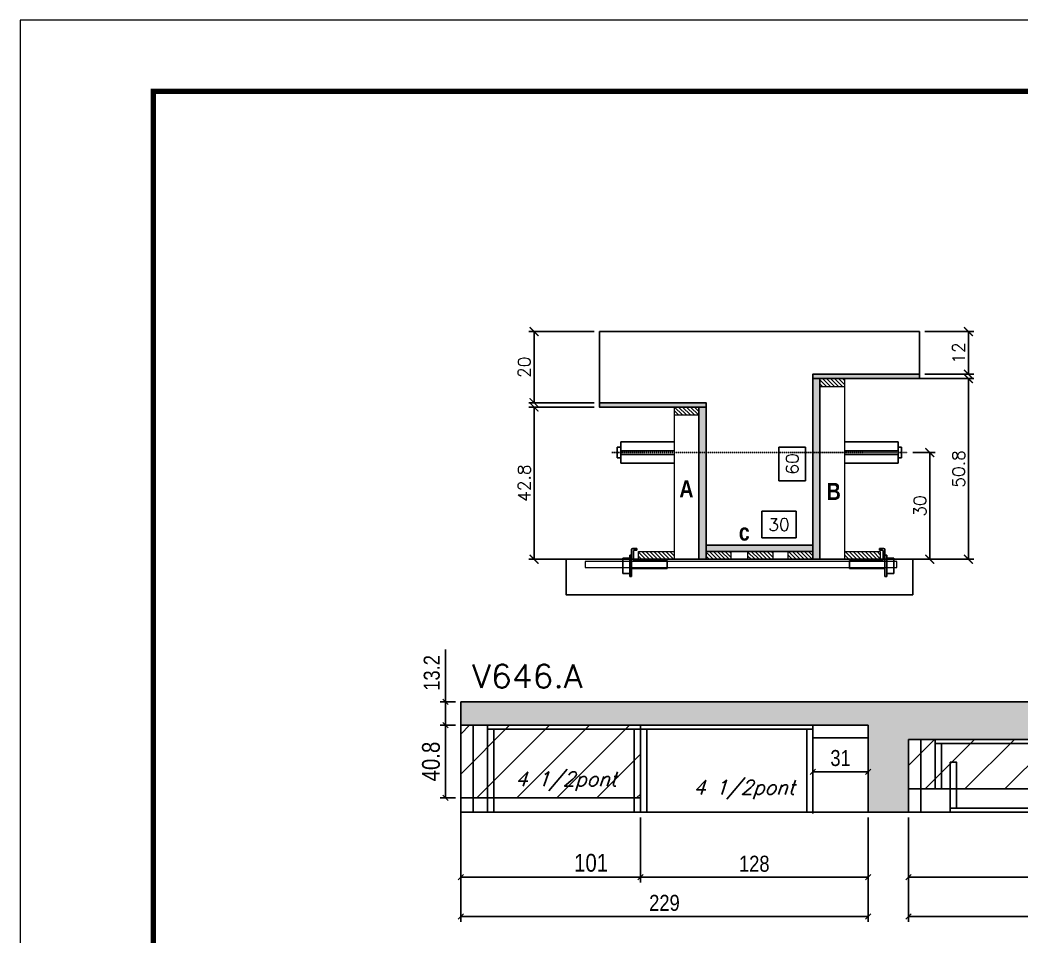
# Model space of a CAD drawing. Extents: x -20960 to -5926, y -2106 to 21915.
# Drawn here: x -10622 to -10059, y 8765 to 9281 of the extents above; entities that cross this region are included whole.
import ezdxf

# ---------------------------------------------------------------- set-up
doc = ezdxf.new("R2010")
doc.units = 0
doc.linetypes.add('DASHED', pattern=[0.75, 0.5, -0.25])
doc.linetypes.add('HIDDEN', pattern=[0.375, 0.25, -0.125])
for name, color, linetype in [('barrote', 251, 'Continuous'), ('COTA', 241, 'Continuous'), ('Cota Seção (2x)', 4, 'Continuous'), ('detalhes', 4, 'Continuous'), ('Painéis', 200, 'Continuous'), ('presilha', 1, 'Continuous'), ('Reaproveitamento', 251, 'Continuous'), ('SARR_2.2x7', 40, 'Continuous'), ('SARR_3.5x7', 81, 'Continuous'), ('TENSOR', 3, 'Continuous'), ('texto', 7, 'Continuous')]:
    doc.layers.add(name, color=color, linetype=linetype)
for name, color, linetype, lineweight in [('CONCRETO', 251, 'Continuous', 25), ('Folhas', 255, 'Continuous', 9), ('Hachura', 251, 'Continuous', 9), ('Madeira', 126, 'Continuous', 18), ('SARRAFO DE PRESSAO', 251, 'DASHED', 9), ('SCO-___-LAJ', 2, 'Continuous', 0), ('Texto Seção', 7, 'Continuous', 15)]:
    doc.layers.add(name, color=color, linetype=linetype, lineweight=lineweight)
doc.styles.add('COTA TECNICA', font='techl___.ttf', dxfattribs={"height": 10})
doc.styles.add('COTA TECNICA-50', font='techl___.ttf', dxfattribs={"height": 9})
doc.styles.add('REGUA-120', font='ROMANS.shx', dxfattribs={"height": 15})
doc.styles.add('Romans', font='romans.shx')
doc.styles.add('TECNICA', font='techb___.ttf', dxfattribs={"height": 10})
doc.dimstyles.new('COTA PAINEL-50', dxfattribs={"dimtxt": 9, "dimasz": 3, "dimexe": 3, "dimexo": 3, "dimgap": 3, "dimtad": 1, "dimdec": 1, "dimzin": 12, "dimdsep": 46, "dimtxsty": 'COTA TECNICA-50', "dimblk1": 'OBLIQUE', "dimblk2": 'OBLIQUE', "dimsah": 1, "dimcen": 0.9, "dimclrd": 4, "dimclre": 4, "dimclrt": 240, "dimadec": 1, "dimazin": 3, "dimtfac": 1, "dimtdec": 1, "dimtmove": 0, "dimatfit": 3, "dimfxl": 1, "dimtolj": 1, "dimtzin": 12, "dimarcsym": 0})
doc.dimstyles.new('Cota Seção (2x)', dxfattribs={"dimtxt": 7, "dimasz": 5, "dimexe": 3, "dimexo": 3, "dimgap": 2, "dimtad": 3, "dimdec": 1, "dimlfac": 0.5, "dimzin": 12, "dimdsep": 46, "dimtxsty": 'Romans', "dimblk": 'ARCHTICK', "dimcen": 0, "dimclrd": 4, "dimclre": 4, "dimclrt": 1, "dimadec": 1, "dimazin": 3, "dimtfac": 1, "dimtdec": 1, "dimtmove": 0, "dimatfit": 3, "dimldrblk": 'OBLIQUE', "dimfxl": 1, "dimtolj": 1, "dimtzin": 12, "dimarcsym": 0})
doc.dimstyles.new('Cota Seção interna', dxfattribs={"dimtxt": 7, "dimasz": 6, "dimexe": 0.18, "dimexo": 2, "dimgap": -4, "dimtad": 3, "dimdec": 1, "dimlfac": 0.5, "dimzin": 12, "dimdsep": 46, "dimtxsty": 'Romans', "dimblk": 'ARCHTICK', "dimcen": 0.09, "dimse1": 1, "dimse2": 1, "dimsd1": 1, "dimsd2": 1, "dimclrd": 180, "dimclre": 5, "dimclrt": 1, "dimadec": 0, "dimazin": 3, "dimtfac": 1, "dimtdec": 1, "dimtofl": 0, "dimtmove": 0, "dimatfit": 3, "dimldrblk": 'ARCHTICK', "dimfxl": 1, "dimtolj": 1, "dimtzin": 0, "dimarcsym": 0})
doc.dimstyles.new('PAINEL', dxfattribs={"dimtxt": 10, "dimasz": 3, "dimexe": 3, "dimexo": 3, "dimgap": 3, "dimtad": 1, "dimdec": 1, "dimzin": 12, "dimdsep": 46, "dimtxsty": 'COTA TECNICA', "dimblk1": 'OBLIQUE', "dimblk2": 'OBLIQUE', "dimsah": 1, "dimcen": 0.9, "dimclrd": 4, "dimclre": 4, "dimclrt": 240, "dimadec": 1, "dimazin": 3, "dimtfac": 1, "dimtdec": 1, "dimtmove": 0, "dimatfit": 3, "dimfxl": 1, "dimtolj": 1, "dimtzin": 12, "dimarcsym": 0})
pattern_1 = [(45, (-3197, -5742.876), (-11.22532, 11.22532), [])]

# ---------------------------------------------------------------- blocks, each defined once
blk = doc.blocks.new('9999999999')
at = {"layer": 'Folhas'}
blk.add_lwpolyline([(98138.98, 34190.21), (99623.98, 34190.21), (99623.98, 35240.21), (98138.98, 35240.21)], close=True, dxfattribs=at)
at = {"layer": 'Folhas', "color": 30, "const_width": 3}
blk.add_lwpolyline([(98213.98, 34230.21), (99583.98, 34230.21), (99583.98, 35200.21), (98213.98, 35200.21)], close=True, dxfattribs=at)
blk = doc.blocks.new('_ArchTick')
at = {"color": 0, "linetype": 'ByBlock', "const_width": 0.15}
blk.add_lwpolyline([(-0.5, -0.5), (0.5, 0.5)], dxfattribs=at)
blk = doc.blocks.new('*D1634')
at = {"layer": 'COTA', "color": 4, "lineweight": -2, "transparency": 16777216}
for p, q in [((-10299.24, 9063.46), (-10335.95, 9063.46)), ((-10332.95, 8977.86), (-10332.95, 9063.46)), ((-10281.64, 8977.86), (-10335.95, 8977.86))]:
    blk.add_line(p, q, dxfattribs=at)
at = {"layer": 'Defpoints', "color": 0, "transparency": 16777216}
for p in [(-10332.95, 9063.46), (-10296.24, 9063.46), (-10278.64, 8977.86)]:
    blk.add_point(p, dxfattribs=at)
at = {"layer": 'COTA', "color": 4, "lineweight": -2, "transparency": 16777216, "xscale": 5, "yscale": 5, "zscale": 5}
for p, rotation in [((-10332.95, 9063.46), 90), ((-10332.95, 8977.86), 270)]:
    blk.add_blockref('_ArchTick', p, dxfattribs=dict(at, rotation=rotation))
at = {"layer": 'COTA', "color": 1, "transparency": 16777216, "insert": (-10338.45, 9020.66), "char_height": 7, "attachment_point": 5, "rotation": 90, "style": 'Romans'}
blk.add_mtext('\\A1;42.8', dxfattribs=at)
blk = doc.blocks.new('_Oblique')
at = {"color": 0, "linetype": 'ByBlock', "lineweight": -2}
blk.add_line((-0.5, -0.5), (0.5, 0.5), dxfattribs=at)
blk = doc.blocks.new('*D1635')
at = {"layer": 'COTA', "color": 4, "lineweight": -2, "transparency": 16777216}
for p, q in [((-10299.24, 9105.86), (-10335.95, 9105.86)), ((-10332.95, 9065.86), (-10332.95, 9105.86)), ((-10299.24, 9065.86), (-10335.95, 9065.86))]:
    blk.add_line(p, q, dxfattribs=at)
at = {"layer": 'Defpoints', "color": 0, "transparency": 16777216}
for p in [(-10332.95, 9105.86), (-10296.24, 9105.86), (-10296.24, 9065.86)]:
    blk.add_point(p, dxfattribs=at)
at = {"layer": 'COTA', "color": 4, "lineweight": -2, "transparency": 16777216, "xscale": 5, "yscale": 5, "zscale": 5}
for p, rotation in [((-10332.95, 9105.86), 90), ((-10332.95, 9065.86), 270)]:
    blk.add_blockref('_ArchTick', p, dxfattribs=dict(at, rotation=rotation))
at = {"layer": 'COTA', "color": 1, "transparency": 16777216, "insert": (-10338.45, 9085.86), "char_height": 7, "attachment_point": 5, "rotation": 90, "style": 'Romans'}
blk.add_mtext('\\A1;20', dxfattribs=at)
blk = doc.blocks.new('*D1636')
at = {"layer": 'Cota Seção (2x)', "color": 180, "lineweight": -2, "transparency": 16777216}
for p, q in [((-10180.24, 9040.99), (-10195.24, 9040.99)), ((-10195.24, 9040.99), (-10195.24, 9021.99)), ((-10180.24, 9021.99), (-10180.24, 9040.99)), ((-10195.24, 9021.99), (-10180.24, 9021.99))]:
    blk.add_line(p, q, dxfattribs=at)
at = {"layer": 'Defpoints', "color": 0, "transparency": 16777216}
for p in [(-10236.24, 9105.86), (-10176.24, 9105.86), (-10236.24, 8985.86)]:
    blk.add_point(p, dxfattribs=at)
at = {"layer": 'Cota Seção (2x)', "color": 1, "transparency": 16777216, "insert": (-10187.74, 9031.49), "char_height": 7, "attachment_point": 5, "rotation": 90, "style": 'Romans'}
blk.add_mtext('\\A1;60', dxfattribs=at)
blk = doc.blocks.new('PRESILHA METÁLICA 1')
at = {"layer": 'presilha'}
for p, q in [((7.5, 10.64), (7.5, 19.86)), ((12, 21), (8.64, 21)), ((9, 11.57), (9, 18.93)), ((12, 19.5), (9.57, 19.5)), ((12, 21), (12, 19.5)), ((0, 13), (6, 13)), ((0, 13), (0, 0)), ((6, 15.5), (7.5, 15.5)), ((6, -2.5), (6, 15.5)), ((6, 13), (6, 0)), ((7.5, 15.5), (7.5, -2.5)), ((37.5, 11), (9.57, 11)), ((37.5, 11), (37.5, 4.1)), ((6, 0), (0, 0)), ((37.5, 4.1), (7.5, 4.1)), ((7.5, -2.5), (6, -2.5))]:
    blk.add_line(p, q, dxfattribs=at)
for centre, radius, start, end in [((8.64, 19.86), 1.14, 90, 180), ((9.57, 18.93), 0.57, 90, 180), ((9.57, 11.57), 0.57, 180, 270)]:
    blk.add_arc(centre, radius, start, end, dxfattribs=at)
blk = doc.blocks.new('*D1637')
at = {"layer": 'Cota Seção (2x)', "color": 180, "lineweight": -2, "transparency": 16777216}
for p, q in [((-10185.57, 9004.86), (-10204.9, 9004.86)), ((-10204.9, 9004.86), (-10204.9, 8989.86)), ((-10185.57, 8989.86), (-10185.57, 9004.86)), ((-10204.9, 8989.86), (-10185.57, 8989.86))]:
    blk.add_line(p, q, dxfattribs=at)
at = {"layer": 'Defpoints', "color": 0, "transparency": 16777216}
for p in [(-10236.24, 8985.86), (-10236.24, 8977.86), (-10176.24, 8977.86)]:
    blk.add_point(p, dxfattribs=at)
at = {"layer": 'Cota Seção (2x)', "color": 1, "transparency": 16777216, "insert": (-10195.24, 8997.36), "char_height": 7, "attachment_point": 5, "style": 'Romans'}
blk.add_mtext('\\A1;30', dxfattribs=at)
blk = doc.blocks.new('*D1638')
at = {"layer": 'COTA', "color": 4, "lineweight": -2, "transparency": 16777216}
for p, q in [((-10155.24, 9079.46), (-10085.67, 9079.46)), ((-10088.67, 9079.46), (-10088.67, 8977.86)), ((-10155.24, 8977.86), (-10085.67, 8977.86))]:
    blk.add_line(p, q, dxfattribs=at)
at = {"layer": 'Defpoints', "color": 0, "transparency": 16777216}
for p in [(-10158.24, 9079.46), (-10158.24, 8977.86), (-10088.67, 8977.86)]:
    blk.add_point(p, dxfattribs=at)
at = {"layer": 'COTA', "color": 4, "lineweight": -2, "transparency": 16777216, "xscale": 5, "yscale": 5, "zscale": 5}
for p, rotation in [((-10088.67, 9079.46), 90), ((-10088.67, 8977.86), 270)]:
    blk.add_blockref('_ArchTick', p, dxfattribs=dict(at, rotation=rotation))
at = {"layer": 'COTA', "color": 1, "transparency": 16777216, "insert": (-10094.17, 9028.66), "char_height": 7, "attachment_point": 5, "rotation": 90, "style": 'Romans'}
blk.add_mtext('\\A1;50.8', dxfattribs=at)
blk = doc.blocks.new('*D1681')
at = {"layer": 'COTA', "color": 4, "lineweight": -2, "transparency": 16777216}
for p, q in [((-10113.24, 9105.86), (-10085.67, 9105.86)), ((-10088.67, 9081.86), (-10088.67, 9105.86)), ((-10113.24, 9081.86), (-10085.67, 9081.86))]:
    blk.add_line(p, q, dxfattribs=at)
at = {"layer": 'Defpoints', "color": 0, "transparency": 16777216}
for p in [(-10116.24, 9105.86), (-10088.67, 9105.86), (-10116.24, 9081.86)]:
    blk.add_point(p, dxfattribs=at)
at = {"layer": 'COTA', "color": 4, "lineweight": -2, "transparency": 16777216, "xscale": 5, "yscale": 5, "zscale": 5}
for p, rotation in [((-10088.67, 9105.86), 90), ((-10088.67, 9081.86), 270)]:
    blk.add_blockref('_ArchTick', p, dxfattribs=dict(at, rotation=rotation))
at = {"layer": 'COTA', "color": 1, "transparency": 16777216, "insert": (-10094.17, 9093.86), "char_height": 7, "attachment_point": 5, "rotation": 90, "style": 'Romans'}
blk.add_mtext('\\A1;12', dxfattribs=at)
blk = doc.blocks.new('*D1645')
at = {"layer": 'COTA', "color": 4, "lineweight": -2, "transparency": 16777216}
for p, q in [((-10119.93, 9037.83), (-10107.45, 9037.83)), ((-10110.45, 9037.83), (-10110.45, 8977.86)), ((-10119.93, 8977.86), (-10107.45, 8977.86))]:
    blk.add_line(p, q, dxfattribs=at)
at = {"layer": 'Defpoints', "color": 0, "transparency": 16777216}
for p in [(-10122.93, 9037.83), (-10122.93, 8977.86), (-10110.45, 8977.86)]:
    blk.add_point(p, dxfattribs=at)
at = {"layer": 'COTA', "color": 4, "lineweight": -2, "transparency": 16777216, "xscale": 5, "yscale": 5, "zscale": 5}
for p, rotation in [((-10110.45, 9037.83), 90), ((-10110.45, 8977.86), 270)]:
    blk.add_blockref('_ArchTick', p, dxfattribs=dict(at, rotation=rotation))
at = {"layer": 'COTA', "color": 1, "transparency": 16777216, "insert": (-10115.95, 9007.84), "char_height": 7, "attachment_point": 5, "rotation": 90, "style": 'Romans'}
blk.add_mtext('\\A1;30', dxfattribs=at)
blk = doc.blocks.new('*D1684')
at = {"layer": 'COTA', "color": 4, "lineweight": -2, "ltscale": 25, "transparency": 16777216}
for p, q in [((-10374.12, 8840.73), (-10374.12, 8796.04)), ((-10273.12, 8832.73), (-10273.12, 8796.04)), ((-10374.12, 8799.04), (-10273.12, 8799.04))]:
    blk.add_line(p, q, dxfattribs=at)
at = {"layer": 'Defpoints', "color": 0, "ltscale": 25, "transparency": 16777216}
for p in [(-10374.12, 8843.73), (-10273.12, 8835.73), (-10273.12, 8799.04)]:
    blk.add_point(p, dxfattribs=at)
at = {"layer": 'COTA', "color": 4, "lineweight": -2, "ltscale": 25, "transparency": 16777216, "xscale": 3, "yscale": 3, "zscale": 3, "rotation": 180}
blk.add_blockref('_Oblique', (-10374.12, 8799.04), dxfattribs=at)
at = {"layer": 'COTA', "color": 4, "lineweight": -2, "ltscale": 25, "transparency": 16777216, "xscale": 3, "yscale": 3, "zscale": 3}
blk.add_blockref('_Oblique', (-10273.12, 8799.04), dxfattribs=at)
at = {"layer": 'COTA', "color": 240, "ltscale": 25, "transparency": 16777216, "insert": (-10300.88, 8807.14), "char_height": 10, "attachment_point": 5, "style": 'COTA TECNICA'}
blk.add_mtext('\\A1;101', dxfattribs=at)
blk = doc.blocks.new('*D1652')
at = {"layer": 'COTA', "color": 4, "lineweight": -2, "ltscale": 25, "transparency": 16777216}
for p, q in [((-9878.38, 8845.73), (-9878.38, 8796.04)), ((-10122.38, 8832.73), (-10122.38, 8796.04)), ((-10122.38, 8799.04), (-9878.38, 8799.04))]:
    blk.add_line(p, q, dxfattribs=at)
at = {"layer": 'Defpoints', "color": 0, "ltscale": 25, "transparency": 16777216}
for p in [(-9878.38, 8848.73), (-10122.38, 8835.73), (-9878.38, 8799.04)]:
    blk.add_point(p, dxfattribs=at)
at = {"layer": 'COTA', "color": 4, "lineweight": -2, "ltscale": 25, "transparency": 16777216, "xscale": 3, "yscale": 3, "zscale": 3, "rotation": 180}
blk.add_blockref('_Oblique', (-10122.38, 8799.04), dxfattribs=at)
at = {"layer": 'COTA', "color": 4, "lineweight": -2, "ltscale": 25, "transparency": 16777216, "xscale": 3, "yscale": 3, "zscale": 3}
blk.add_blockref('_Oblique', (-9878.38, 8799.04), dxfattribs=at)
at = {"layer": 'COTA', "color": 240, "ltscale": 25, "transparency": 16777216, "insert": (-10000.38, 8807.11), "char_height": 10, "attachment_point": 5, "style": 'COTA TECNICA'}
blk.add_mtext('\\A1;244', dxfattribs=at)
blk = doc.blocks.new('*D1687')
at = {"layer": 'COTA', "color": 4, "lineweight": -2, "ltscale": 25, "transparency": 16777216}
for p, q in [((-9420.4, 8845.73), (-9420.4, 8774.03)), ((-10122.38, 8832.73), (-10122.38, 8774.03)), ((-9420.4, 8777.03), (-10122.38, 8777.03))]:
    blk.add_line(p, q, dxfattribs=at)
at = {"layer": 'Defpoints', "color": 0, "ltscale": 25, "transparency": 16777216}
for p in [(-9420.4, 8848.73), (-10122.38, 8835.73), (-10122.38, 8777.03)]:
    blk.add_point(p, dxfattribs=at)
at = {"layer": 'COTA', "color": 4, "lineweight": -2, "ltscale": 25, "transparency": 16777216, "xscale": 3, "yscale": 3, "zscale": 3, "rotation": 180}
blk.add_blockref('_Oblique', (-10122.38, 8777.03), dxfattribs=at)
at = {"layer": 'COTA', "color": 4, "lineweight": -2, "ltscale": 25, "transparency": 16777216, "xscale": 3, "yscale": 3, "zscale": 3}
blk.add_blockref('_Oblique', (-9420.4, 8777.03), dxfattribs=at)
at = {"layer": 'COTA', "color": 240, "ltscale": 25, "transparency": 16777216, "insert": (-9775.39, 8785.14), "char_height": 10, "attachment_point": 5, "style": 'COTA TECNICA'}
blk.add_mtext('\\A1;702', dxfattribs=at)
blk = doc.blocks.new('*D1656')
at = {"layer": 'COTA', "color": 4, "lineweight": -2, "ltscale": 25, "transparency": 16777216}
for p, q in [((-10377.12, 8884.53), (-10385.75, 8884.53)), ((-10382.75, 8843.73), (-10382.75, 8884.53)), ((-10377.12, 8843.73), (-10385.75, 8843.73))]:
    blk.add_line(p, q, dxfattribs=at)
at = {"layer": 'Defpoints', "color": 0, "ltscale": 25, "transparency": 16777216}
for p in [(-10382.75, 8884.53), (-10374.12, 8884.53), (-10374.12, 8843.73)]:
    blk.add_point(p, dxfattribs=at)
at = {"layer": 'COTA', "color": 4, "lineweight": -2, "ltscale": 25, "transparency": 16777216, "xscale": 3, "yscale": 3, "zscale": 3}
for p, rotation in [((-10382.75, 8884.53), 90), ((-10382.75, 8843.73), 270)]:
    blk.add_blockref('_Oblique', p, dxfattribs=dict(at, rotation=rotation))
at = {"layer": 'COTA', "color": 240, "ltscale": 25, "transparency": 16777216, "insert": (-10390.88, 8864.13), "char_height": 10, "attachment_point": 5, "rotation": 90, "style": 'COTA TECNICA'}
blk.add_mtext('\\A1;40.8', dxfattribs=at)
blk = doc.blocks.new('*D1697')
at = {"layer": 'COTA', "color": 4, "lineweight": -2, "transparency": 16777216}
for p, q in [((-10273.12, 8832.73), (-10273.12, 8796.04)), ((-10145.12, 8832.73), (-10145.12, 8796.04)), ((-10273.12, 8799.04), (-10145.12, 8799.04))]:
    blk.add_line(p, q, dxfattribs=at)
at = {"layer": 'Defpoints', "color": 0, "transparency": 16777216}
for p in [(-10273.12, 8835.73), (-10145.12, 8835.73), (-10145.12, 8799.04)]:
    blk.add_point(p, dxfattribs=at)
at = {"layer": 'COTA', "color": 4, "lineweight": -2, "transparency": 16777216, "xscale": 3, "yscale": 3, "zscale": 3, "rotation": 180}
blk.add_blockref('_Oblique', (-10273.12, 8799.04), dxfattribs=at)
at = {"layer": 'COTA', "color": 4, "lineweight": -2, "transparency": 16777216, "xscale": 3, "yscale": 3, "zscale": 3}
blk.add_blockref('_Oblique', (-10145.12, 8799.04), dxfattribs=at)
at = {"layer": 'COTA', "color": 240, "transparency": 16777216, "insert": (-10209.12, 8806.62), "char_height": 9, "attachment_point": 5, "style": 'COTA TECNICA-50'}
blk.add_mtext('\\A1;128', dxfattribs=at)
blk = doc.blocks.new('*D1698')
at = {"layer": 'COTA', "color": 4, "lineweight": -2, "transparency": 16777216}
for p, q in [((-10382.75, 8897.73), (-10382.75, 8927.19)), ((-10377.12, 8897.73), (-10385.75, 8897.73)), ((-10382.75, 8884.53), (-10382.75, 8897.73)), ((-10377.12, 8884.53), (-10385.75, 8884.53))]:
    blk.add_line(p, q, dxfattribs=at)
at = {"layer": 'Defpoints', "color": 0, "transparency": 16777216}
for p in [(-10382.75, 8897.73), (-10374.12, 8897.73), (-10374.12, 8884.53)]:
    blk.add_point(p, dxfattribs=at)
at = {"layer": 'COTA', "color": 4, "lineweight": -2, "transparency": 16777216, "xscale": 3, "yscale": 3, "zscale": 3}
for p, rotation in [((-10382.75, 8897.73), 90), ((-10382.75, 8884.53), 270)]:
    blk.add_blockref('_Oblique', p, dxfattribs=dict(at, rotation=rotation))
at = {"layer": 'COTA', "color": 240, "transparency": 16777216, "insert": (-10390.45, 8913.96), "char_height": 9, "attachment_point": 5, "rotation": 90, "style": 'COTA TECNICA-50'}
blk.add_mtext('\\A1;13.2', dxfattribs=at)
blk = doc.blocks.new('*D1699')
at = {"layer": 'COTA', "color": 4, "lineweight": -2, "transparency": 16777216}
for p, q in [((-10176.12, 8874.53), (-10176.12, 8855.35)), ((-10145.12, 8874.53), (-10145.12, 8855.35)), ((-10176.12, 8858.35), (-10145.12, 8858.35))]:
    blk.add_line(p, q, dxfattribs=at)
at = {"layer": 'Defpoints', "color": 0, "transparency": 16777216}
for p in [(-10176.12, 8877.53), (-10145.12, 8877.53), (-10145.12, 8858.35)]:
    blk.add_point(p, dxfattribs=at)
at = {"layer": 'COTA', "color": 4, "lineweight": -2, "transparency": 16777216, "xscale": 3, "yscale": 3, "zscale": 3, "rotation": 180}
blk.add_blockref('_Oblique', (-10176.12, 8858.35), dxfattribs=at)
at = {"layer": 'COTA', "color": 4, "lineweight": -2, "transparency": 16777216, "xscale": 3, "yscale": 3, "zscale": 3}
blk.add_blockref('_Oblique', (-10145.12, 8858.35), dxfattribs=at)
at = {"layer": 'COTA', "color": 240, "transparency": 16777216, "insert": (-10160.62, 8866.05), "char_height": 9, "attachment_point": 5, "style": 'COTA TECNICA-50'}
blk.add_mtext('\\A1;31', dxfattribs=at)
blk = doc.blocks.new('*D1717')
at = {"layer": 'COTA', "color": 4, "lineweight": -2, "transparency": 16777216}
for p, q in [((-10374.12, 8832.73), (-10374.12, 8774.03)), ((-10145.12, 8832.73), (-10145.12, 8774.03)), ((-10145.12, 8777.03), (-10374.12, 8777.03))]:
    blk.add_line(p, q, dxfattribs=at)
at = {"layer": 'Defpoints', "color": 0, "transparency": 16777216}
for p in [(-10374.12, 8835.73), (-10145.12, 8835.73), (-10374.12, 8777.03)]:
    blk.add_point(p, dxfattribs=at)
at = {"layer": 'COTA', "color": 4, "lineweight": -2, "transparency": 16777216, "xscale": 3, "yscale": 3, "zscale": 3, "rotation": 180}
blk.add_blockref('_Oblique', (-10374.12, 8777.03), dxfattribs=at)
at = {"layer": 'COTA', "color": 4, "lineweight": -2, "transparency": 16777216, "xscale": 3, "yscale": 3, "zscale": 3}
blk.add_blockref('_Oblique', (-10145.12, 8777.03), dxfattribs=at)
at = {"layer": 'COTA', "color": 240, "transparency": 16777216, "insert": (-10259.62, 8784.61), "char_height": 9, "attachment_point": 5, "style": 'COTA TECNICA-50'}
blk.add_mtext('\\A1;229', dxfattribs=at)

msp = doc.modelspace()

# ---------------------------------------------------------------- hatches: boundary and pattern name
at = {"layer": 'COTA', "linetype": 'ByBlock'}
h = msp.add_hatch(dxfattribs=at)
h.set_pattern_fill('AR-CONC', color=256, scale=0.03)
h.set_pattern_definition([(50, (-3197, -5742.8755), (5.4655401, -0.4781726), [0.5715, -6.2865]), (355, (-3197, -5742.8755), (-1.0573026, 5.7317054), [0.4572, -5.0292175]), (100.451445, (-3196.5445, -5742.9154), (4.4082374, 5.2535326), [0.4857003, -5.3427073]), (46.1842, (-3197, -5741.3515), (8.1323712, -1.2612698), [0.85725, -9.42975]), (96.63556, (-3196.322, -5741.457), (7.122124, 7.4227837), [0.7285507, -8.0140682]), (351.18415, (-3197, -5741.3515), (7.122124, 7.4227837), [0.685799, -7.543792]), (21, (-3196.238, -5741.7325), (4.5484317, -3.067956), [0.5715, -6.2865]), (326, (-3196.238, -5741.7325), (1.8540609, 5.525639), [0.4572, -5.0292]), (71.451445, (-3195.859, -5741.988), (6.4024926, 2.457683), [0.4857003, -5.3426981]), (37.5, (-3197, -5742.8755), (0.0926581, 2.53665117), [0, -4.96824, 0, -5.1054, 0, -5.04825]), (7.5, (-3197, -5742.8755), (2.00458988, 3.00541724), [0, -2.91084, 0, -4.85394, 0, -1.92405]), (327.5, (-3198.6993, -5742.8755), (4.06771786, -0.17186232), [0, -1.905, 0, -5.9436, 0, -7.8867]), (317.5, (-3199.4613, -5742.8755), (4.44387544, 0.7627947), [0, -2.4765, 0, -3.94716, 0, -5.6007])])
h.paths.add_polyline_path([(-10122.38, 8876.53), (-9420.4, 8876.53), (-9420.4, 8897.73), (-10374.12, 8897.73), (-10374.12, 8884.53), (-10145.12, 8884.53), (-10145.12, 8835.73), (-10122.38, 8835.73)])
at = {"layer": 'Hachura'}
h = msp.add_hatch(color=256, dxfattribs=at)
h.dxf.hatch_style = 1
h.paths.add_polyline_path([(-10116.24, 9079.46), (-10116.24, 9081.86), (-10176.24, 9081.86), (-10176.24, 9079.46)])
h = msp.add_hatch(color=256, dxfattribs=at)
h.dxf.hatch_style = 1
h.paths.add_polyline_path([(-10176.24, 9079.46), (-10172.24, 9079.46), (-10172.24, 8977.86), (-10176.24, 8977.86)])
h = msp.add_hatch(dxfattribs=at)
h.set_pattern_fill('ANSI31', color=256, scale=0.5, angle=270, style=0)
h.set_pattern_definition([(315, (12635.5843, 771.8148), (1.12253202, 1.12253202), [])])
h.paths.add_polyline_path([(-10158.24, 9075.06), (-10158.24, 9079.46), (-10172.24, 9079.46), (-10172.24, 9075.06)])
h = msp.add_hatch(color=256, dxfattribs=at)
h.dxf.hatch_style = 1
h.paths.add_polyline_path([(-10236.24, 9063.46), (-10236.24, 9065.86), (-10296.24, 9065.86), (-10296.24, 9063.46)])
h = msp.add_hatch(dxfattribs=at)
h.set_pattern_fill('ANSI31', color=256, scale=0.5, angle=270, style=0)
h.set_pattern_definition([(315, (12673.5843, 755.8148), (1.12253202, 1.12253202), [])])
h.paths.add_polyline_path([(-10240.24, 9059.06), (-10240.24, 9063.46), (-10254.24, 9063.46), (-10254.24, 9059.06)])
h = msp.add_hatch(color=256, dxfattribs=at)
h.dxf.hatch_style = 1
h.paths.add_polyline_path([(-10240.24, 9063.46), (-10236.24, 9063.46), (-10236.24, 8977.86), (-10240.24, 8977.86)])
h = msp.add_hatch(dxfattribs=at)
h.set_pattern_fill('ANSI31', color=256, scale=0.5, angle=270, style=0)
h.set_pattern_definition([(315, (12673.5843, 748.2148), (1.12253202, 1.12253202), [])])
h.paths.add_polyline_path([(-10274.24, 8977.86), (-10274.24, 8982.26), (-10254.24, 8982.26), (-10254.24, 8977.86)])
h = msp.add_hatch(color=256, dxfattribs=at)
h.dxf.hatch_style = 1
h.paths.add_polyline_path([(-10176.24, 8982.26), (-10176.24, 8985.86), (-10236.24, 8985.86), (-10236.24, 8982.26)])
h = msp.add_hatch(dxfattribs=at)
h.set_pattern_fill('ANSI31', color=256, scale=0.5, angle=270, style=0)
h.set_pattern_definition([(315, (12682.3843, 748.2148), (1.12253202, 1.12253202), [])])
h.paths.add_polyline_path([(-10236.24, 8977.86), (-10236.24, 8982.26), (-10222.24, 8982.26), (-10222.24, 8977.86)])
h = msp.add_hatch(dxfattribs=at)
h.set_pattern_fill('ANSI31', color=256, scale=0.5, angle=270, style=0)
h.set_pattern_definition([(315, (12705.9059, 748.2148), (1.12253202, 1.12253202), [])])
h.paths.add_polyline_path([(-10212.71, 8977.86), (-10212.71, 8982.26), (-10198.71, 8982.26), (-10198.71, 8977.86)])
h = msp.add_hatch(dxfattribs=at)
h.set_pattern_fill('ANSI31', color=256, scale=0.5, angle=270, style=0)
h.set_pattern_definition([(315, (12704.3864, 748.2148), (1.12253202, 1.12253202), [])])
h.paths.add_polyline_path([(-10176.24, 8977.86), (-10176.24, 8982.26), (-10190.24, 8982.26), (-10190.24, 8977.86)])
h = msp.add_hatch(dxfattribs=at)
h.set_pattern_fill('ANSI31', color=256, scale=0.5, angle=270, style=0)
h.set_pattern_definition([(315, (12601.5843, 748.2148), (1.12253202, 1.12253202), [])])
h.paths.add_polyline_path([(-10158.24, 8977.86), (-10158.24, 8982.26), (-10138.24, 8982.26), (-10138.24, 8977.86)])
at = {"layer": 'Reaproveitamento'}
h = msp.add_hatch(dxfattribs=at)
h.set_pattern_fill('ANSI31', color=256, scale=5)
h.set_pattern_definition(pattern_1)
h.paths.add_polyline_path([(-10374.12, 8884.53), (-10374.12, 8843.73), (-10273.12, 8843.73), (-10273.12, 8884.53)])
h = msp.add_hatch(dxfattribs=at)
h.set_pattern_fill('ANSI31', color=256, scale=5)
h.set_pattern_definition(pattern_1)
h.paths.add_polyline_path([(-10122.38, 8876.53), (-10122.38, 8848.73), (-9878.38, 8848.73), (-9878.38, 8876.53)])

# ---------------------------------------------------------------- linework, layer by layer
at = {"ltscale": 3}
for p, q in [((-10284.24, 9043.83), (-10284.24, 9031.83)), ((-10284.24, 9043.83), (-10254.24, 9043.83)), ((-10128.24, 9043.83), (-10158.24, 9043.83)), ((-10128.24, 9043.83), (-10128.24, 9031.83)), ((-10286.24, 9040.83), (-10286.24, 9034.83)), ((-10284.24, 9040.83), (-10286.24, 9040.83)), ((-10254.24, 9038.83), (-10284.24, 9038.83)), ((-10158.24, 9038.83), (-10128.24, 9038.83)), ((-10126.24, 9040.83), (-10128.24, 9040.83)), ((-10126.24, 9040.83), (-10126.24, 9034.83)), ((-10284.24, 9034.83), (-10286.24, 9034.83)), ((-10254.24, 9036.83), (-10284.24, 9036.83)), ((-10284.24, 9031.83), (-10254.24, 9031.83)), ((-10158.24, 9036.83), (-10128.24, 9036.83)), ((-10128.24, 9031.83), (-10158.24, 9031.83)), ((-10128.24, 9034.83), (-10126.24, 9034.83))]:
    msp.add_line(p, q, dxfattribs=at)
at = {"layer": 'barrote'}
msp.add_lwpolyline([(-10119.87, 8957.86), (-10314.84, 8957.86), (-10314.84, 8977.86), (-10119.87, 8977.86)], close=True, dxfattribs=at)
at = {"layer": 'CONCRETO'}
for p, q in [((-10296.24, 9065.86), (-10296.24, 9105.86)), ((-10296.24, 9105.86), (-10236.24, 9105.86)), ((-10236.24, 9105.86), (-10236.24, 9105.86)), ((-10236.24, 9105.86), (-10116.24, 9105.86)), ((-10116.24, 9081.86), (-10116.24, 9105.86)), ((-10236.24, 9065.86), (-10296.24, 9065.86)), ((-10236.24, 8985.86), (-10236.24, 9065.86)), ((-10176.24, 8985.86), (-10236.24, 8985.86)), ((-10176.24, 8982.26), (-10176.24, 8985.86)), ((-10176.24, 8982.26), (-10176.24, 8982.26))]:
    msp.add_line(p, q, dxfattribs=at)
at = {"layer": 'COTA', "linetype": 'ByBlock'}
for p, q in [((-10374.12, 8897.73), (-9420.4, 8897.73)), ((-10145.12, 8835.73), (-10122.38, 8835.73))]:
    msp.add_line(p, q, dxfattribs=at)
at = {"layer": 'Madeira'}
for points in [[(-10158.24, 9075.06), (-10158.24, 9079.46), (-10172.24, 9079.46), (-10172.24, 9075.06)], [(-10158.24, 9079.46), (-10172.24, 9079.46), (-10172.24, 8977.86), (-10158.24, 8977.86)], [(-10240.24, 9059.06), (-10240.24, 9063.46), (-10254.24, 9063.46), (-10254.24, 9059.06)], [(-10240.24, 9063.46), (-10254.24, 9063.46), (-10254.24, 8977.86), (-10240.24, 8977.86)], [(-10274.24, 8977.86), (-10274.24, 8982.26), (-10254.24, 8982.26), (-10254.24, 8977.86)], [(-10236.24, 8977.86), (-10236.24, 8982.26), (-10222.24, 8982.26), (-10222.24, 8977.86)], [(-10212.71, 8977.86), (-10212.71, 8982.26), (-10198.71, 8982.26), (-10198.71, 8977.86)], [(-10176.24, 8977.86), (-10176.24, 8982.26), (-10190.24, 8982.26), (-10190.24, 8977.86)], [(-10158.24, 8977.86), (-10158.24, 8982.26), (-10138.24, 8982.26), (-10138.24, 8977.86)]]:
    msp.add_lwpolyline(points, close=True, dxfattribs=at)
at = {"layer": 'Painéis'}
for p, q in [((-10374.12, 8884.53), (-10374.12, 8897.73)), ((-10374.12, 8884.53), (-10145.12, 8884.53)), ((-10122.38, 8876.53), (-9420.4, 8876.53)), ((-10122.38, 8848.73), (-9420.4, 8848.73)), ((-10374.12, 8843.73), (-10273.12, 8843.73)), ((-10374.12, 8835.73), (-10145.12, 8835.73)), ((-10122.38, 8835.73), (-9740.4, 8835.73))]:
    msp.add_line(p, q, dxfattribs=at)
at = {"layer": 'Painéis', "ltscale": 25}
for p, q in [((-10374.12, 8835.73), (-10374.12, 8884.53)), ((-10273.12, 8843.73), (-10273.12, 8884.53)), ((-10273.12, 8835.73), (-10273.12, 8884.53)), ((-10145.12, 8835.73), (-10145.12, 8884.53)), ((-10122.38, 8835.73), (-10122.38, 8876.53))]:
    msp.add_line(p, q, dxfattribs=at)
at = {"layer": 'Painéis'}
for points in [[(-10116.24, 9079.46), (-10116.24, 9081.86), (-10176.24, 9081.86), (-10176.24, 9079.46)], [(-10176.24, 9079.46), (-10172.24, 9079.46), (-10172.24, 8977.86), (-10176.24, 8977.86)], [(-10236.24, 9063.46), (-10236.24, 9065.86), (-10296.24, 9065.86), (-10296.24, 9063.46)], [(-10240.24, 9063.46), (-10236.24, 9063.46), (-10236.24, 8977.86), (-10240.24, 8977.86)], [(-10176.24, 8982.26), (-10176.24, 8985.86), (-10236.24, 8985.86), (-10236.24, 8982.26)]]:
    msp.add_lwpolyline(points, close=True, dxfattribs=at)
at = {"layer": 'SARR_2.2x7', "linetype": 'Continuous'}
for p, q in [((-10367.12, 8843.73), (-10367.12, 8884.53)), ((-10359.12, 8882.33), (-10273.12, 8882.33)), ((-10273.12, 8882.33), (-10176.12, 8882.33)), ((-10176.12, 8877.53), (-10145.12, 8877.53)), ((-10115.38, 8848.73), (-10115.38, 8876.53)), ((-10107.38, 8874.33), (-9878.38, 8874.33)), ((-10115.38, 8835.73), (-10115.38, 8848.73)), ((-10367.12, 8835.73), (-10367.12, 8843.73)), ((-10098.88, 8837.93), (-9886.84, 8837.93))]:
    msp.add_line(p, q, dxfattribs=at)
at = {"layer": 'SARR_3.5x7'}
for p, q in [((-10359.12, 8835.73), (-10359.12, 8884.53)), ((-10355.62, 8835.73), (-10355.62, 8882.33)), ((-10276.62, 8882.33), (-10276.62, 8835.73)), ((-10273.12, 8882.33), (-10273.12, 8835.73)), ((-10269.59, 8882.33), (-10269.59, 8835.73)), ((-10179.62, 8835.73), (-10179.62, 8882.33)), ((-10176.12, 8835.73), (-10176.12, 8884.53)), ((-10176.12, 8834.83), (-10176.12, 8883.43)), ((-10107.38, 8848.73), (-10107.38, 8876.53)), ((-10103.88, 8848.73), (-10103.88, 8874.33)), ((-10107.38, 8848.73), (-10103.88, 8848.73)), ((-10359.12, 8835.73), (-10355.62, 8835.73)), ((-10276.62, 8835.73), (-10273.12, 8835.73))]:
    msp.add_line(p, q, dxfattribs=at)
msp.add_lwpolyline([(-10095.38, 8837.93), (-10095.38, 8863.73), (-10098.88, 8863.73), (-10098.88, 8835.73)], dxfattribs=at)
at = {"layer": 'SCO-___-LAJ', "color": 1}
msp.add_lwpolyline([(-10128.87, 8976.53), (-10304.18, 8976.53), (-10304.18, 8973.33), (-10128.87, 8973.33)], close=True, dxfattribs=at)
at = {"layer": 'TENSOR', "linetype": 'HIDDEN', "ltscale": 0.5}
msp.add_line((-10289.24, 9037.83), (-10122.93, 9037.83), dxfattribs=at)

# ---------------------------------------------------------------- block references
at = {"layer": 'presilha', "yscale": 0.6666666666666666, "zscale": 0.6666666666666666}
for p, xscale in [((-10283.1, 8969.89), 0.6666666666666666), ((-10130.66, 8969.89), -0.6666666666666666)]:
    msp.add_blockref('PRESILHA METÁLICA 1', p, dxfattribs=dict(at, xscale=xscale))
at = {"layer": 'SARRAFO DE PRESSAO', "color": 6, "linetype": 'ByBlock'}
msp.add_blockref('9999999999', (-108760.98, -25959.14), dxfattribs=at)

# ---------------------------------------------------------------- texts
at = {"layer": 'detalhes', "style": 'TECNICA'}
for s, p in [('A', (-10251.24, 9012.66)), ('B', (-10168.41, 9011.22)), ('c', (-10217.81, 8988.35))]:
    msp.add_text(s, height=9.6, dxfattribs=at).set_placement(p)
at = {"layer": 'texto', "color": 2, "char_height": 8, "attachment_point": 5, "style": 'Romans'}
for insert in [(-10314.95, 8853.01), (-10214.9, 8848.3)]:
    msp.add_mtext('{\\Q19;\\C256;4 1/2pont}', dxfattribs=dict(at, insert=insert))
at = {"layer": 'Texto Seção', "style": 'REGUA-120', "width": 1.05}
msp.add_text('V646.A', height=13, dxfattribs=at).set_placement((-10367.69, 8905.61))

# ---------------------------------------------------------------- dimensions: what is measured, and where the dimension line sits
at = {"layer": 'COTA'}
for base, p1, p2, dimstyle, picture, middle in [((-10332.95, 9105.86), (-10296.24, 9065.86), (-10296.24, 9105.86), 'Cota Seção (2x)', '*D1635', (-10338.45, 9085.86)), ((-10088.67, 9105.86), (-10116.24, 9081.86), (-10116.24, 9105.86), 'Cota Seção (2x)', '*D1681', (-10094.17, 9093.86)), ((-10088.67, 8977.86), (-10158.24, 9079.46), (-10158.24, 8977.86), 'Cota Seção (2x)', '*D1638', (-10094.17, 9028.66)), ((-10332.95, 9063.46), (-10278.64, 8977.86), (-10296.24, 9063.46), 'Cota Seção (2x)', '*D1634', (-10338.45, 9020.66)), ((-10110.45, 8977.86), (-10122.93, 9037.83), (-10122.93, 8977.86), 'Cota Seção (2x)', '*D1645', (-10115.95, 9007.84)), ((-10382.75, 8897.73), (-10374.12, 8884.53), (-10374.12, 8897.73), 'COTA PAINEL-50', '*D1698', (-10390.45, 8913.96))]:
    dim = msp.add_linear_dim(base=base, p1=p1, p2=p2, angle=90, dimstyle=dimstyle, dxfattribs=at)
    dim.commit()
    dim.dimension.update_dxf_attribs({"geometry": picture, "text_midpoint": middle})
at = {"layer": 'COTA', "ltscale": 25}
dim = msp.add_linear_dim(base=(-10382.75, 8884.53), p1=(-10374.12, 8843.73), p2=(-10374.12, 8884.53), angle=90, dimstyle='PAINEL', dxfattribs=at)
dim.commit()
dim.dimension.update_dxf_attribs({"geometry": '*D1656', "text_midpoint": (-10390.88, 8864.13)})
at = {"layer": 'COTA'}
for base, p1, p2, picture, middle in [((-10145.12, 8858.35), (-10176.12, 8877.53), (-10145.12, 8877.53), '*D1699', (-10160.62, 8866.05)), ((-10374.12, 8777.03), (-10145.12, 8835.73), (-10374.12, 8835.73), '*D1717', (-10259.62, 8784.61)), ((-10145.12, 8799.04), (-10273.12, 8835.73), (-10145.12, 8835.73), '*D1697', (-10209.12, 8806.62))]:
    dim = msp.add_linear_dim(base=base, p1=p1, p2=p2, dimstyle='COTA PAINEL-50', dxfattribs=at)
    dim.commit()
    dim.dimension.update_dxf_attribs({"geometry": picture, "text_midpoint": middle})
at = {"layer": 'COTA', "ltscale": 25}
for base, p1, p2, picture, middle in [((-9878.38, 8799.04), (-10122.38, 8835.73), (-9878.38, 8848.73), '*D1652', (-10000.38, 8799.04)), ((-10122.38, 8777.03), (-9420.4, 8848.73), (-10122.38, 8835.73), '*D1687', (-9775.39, 8777.03)), ((-10273.12, 8799.04), (-10374.12, 8843.73), (-10273.12, 8835.73), '*D1684', (-10300.88, 8799.04))]:
    dim = msp.add_linear_dim(base=base, p1=p1, p2=p2, dimstyle='PAINEL', dxfattribs=at)
    dim.commit()
    dim.dimension.update_dxf_attribs({"geometry": picture, "text_midpoint": middle, "dimtype": 160})
at = {"layer": 'Cota Seção (2x)'}
for base, p1, p2, angle, picture, middle in [((-10176.24, 9105.86), (-10236.24, 8985.86), (-10236.24, 9105.86), 90, '*D1636', (-10176.24, 9031.49)), ((-10236.24, 8985.86), (-10176.24, 8977.86), (-10236.24, 8977.86), 180, '*D1637', (-10195.24, 8985.86))]:
    dim = msp.add_linear_dim(base=base, p1=p1, p2=p2, angle=angle, dimstyle='Cota Seção interna', dxfattribs=at)
    dim.commit()
    dim.dimension.update_dxf_attribs({"geometry": picture, "text_midpoint": middle, "dimtype": 160})

doc.saveas('drawing.dxf')
